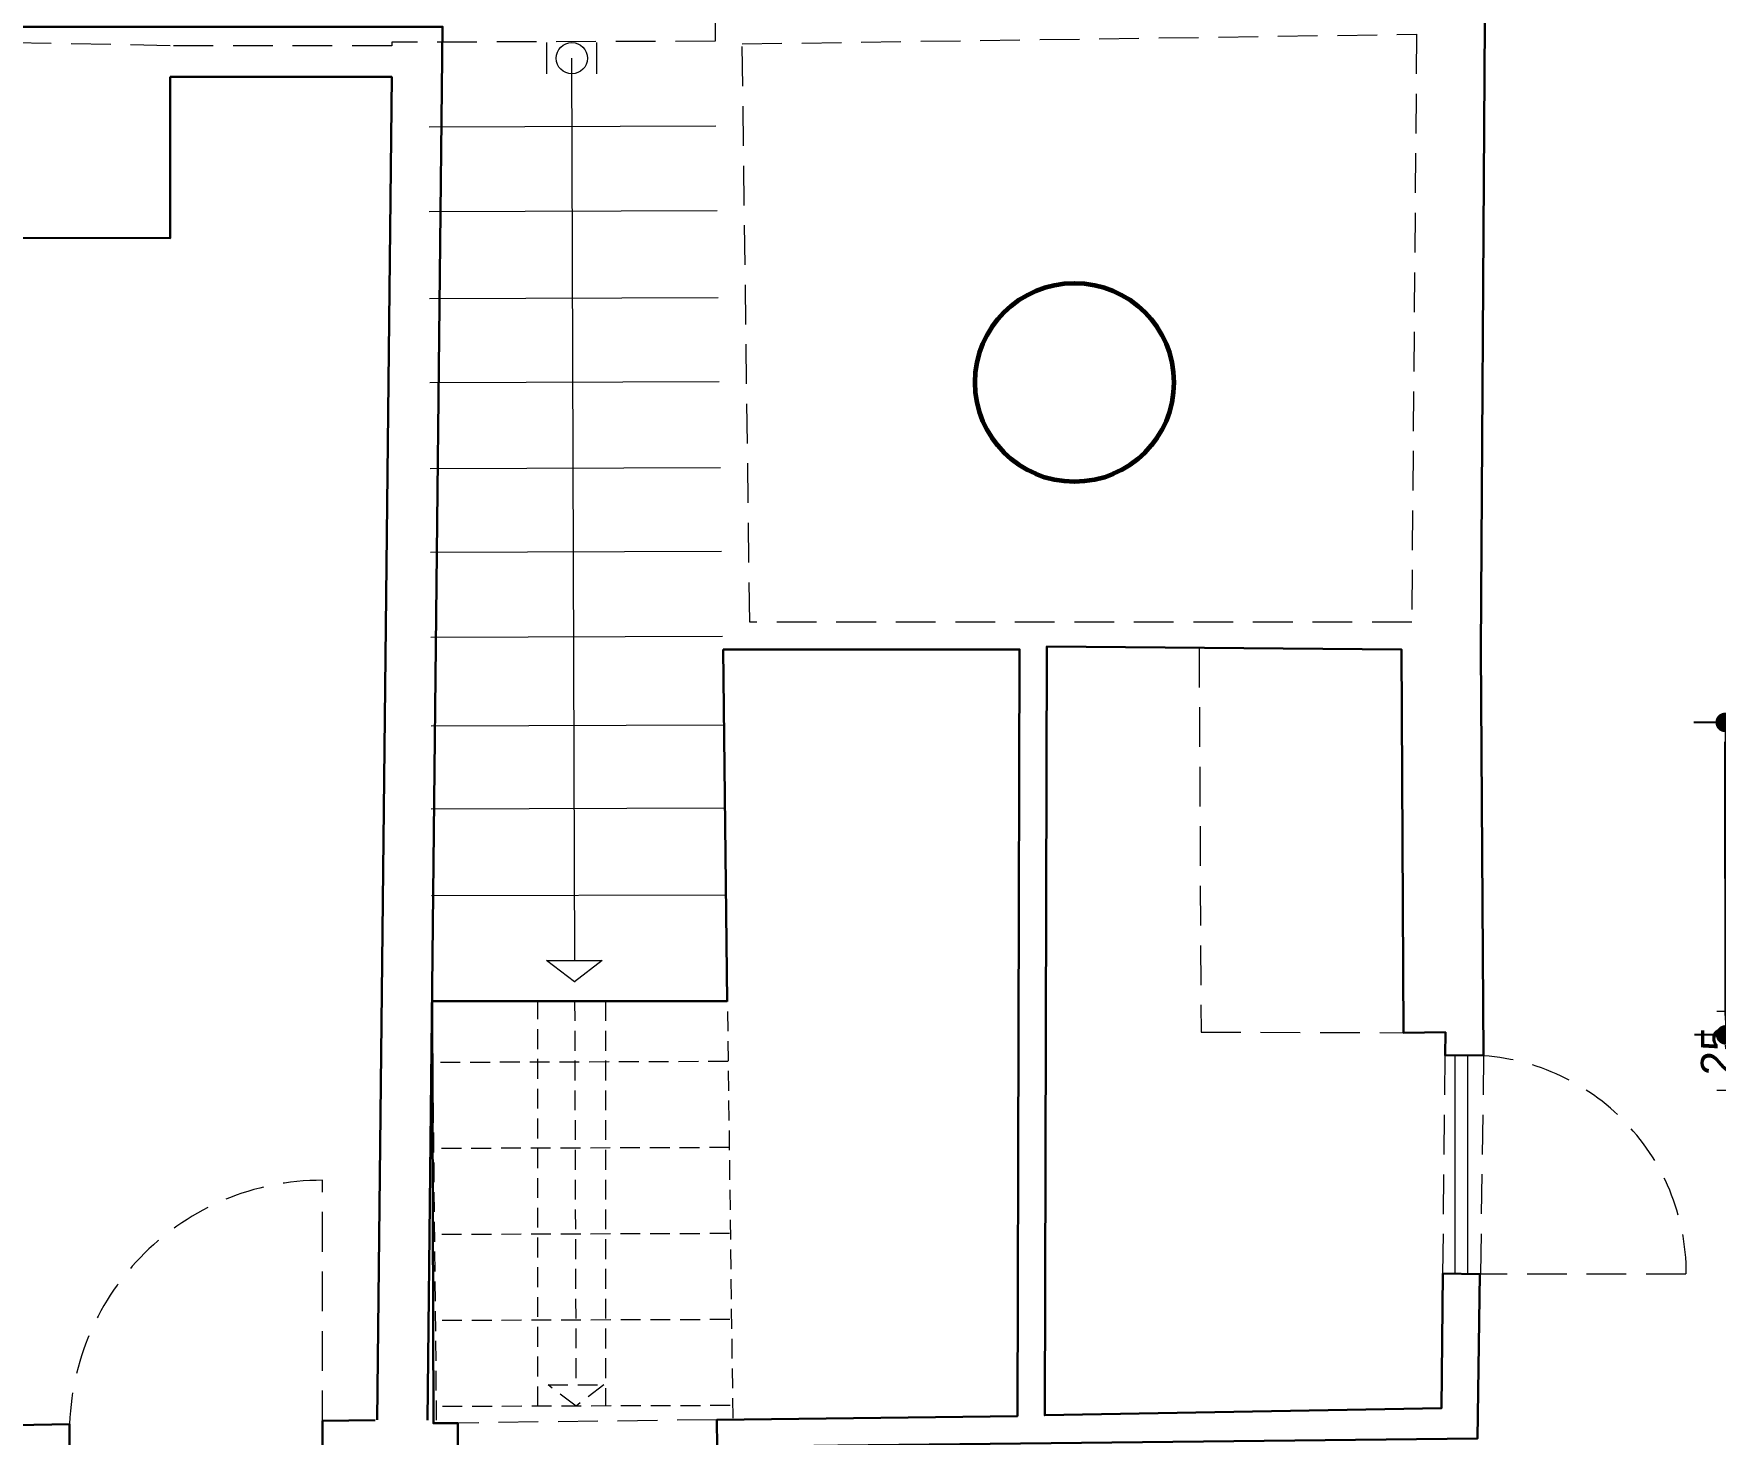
# Model space of a CAD drawing. Header units: centimetres. Extents: x 5488 to 20269, y -31398 to -19684.
# Drawn here: x 11695 to 12233, y -22812 to -22364 of the extents above; entities that cross this region are included whole.
import ezdxf

# ---------------------------------------------------------------- set-up
doc = ezdxf.new("R2010")
doc.units = ezdxf.units.CM
doc.header["$PDMODE"] = 1
doc.linetypes.add('( Hidden )', pattern=[0.375, 0.25, -0.125])
doc.linetypes.add('HIDDEN', pattern=[9.525, 6.35, -3.175])
doc.layers.add('CRC_KONTROL', color=10, linetype='Continuous', lineweight=60, plot=False)
for name, color, linetype, lineweight in [('xxx_Auto_Duvar_Duvar Gorunus 02', 251, 'Continuous', 9), ('xxx_Auto_Duvar_Duvar Plan Kesit', 7, 'Continuous', 30), ('xxx_Auto_Merdiven_Merdiven', 163, 'Continuous', 15), ('xxx_Auto_Tefris_Silik', 252, 'Continuous', 13), ('xxx_Auto_Tefris_Tefris', 32, 'Continuous', 15)]:
    doc.layers.add(name, color=color, linetype=linetype, lineweight=lineweight)
doc.styles.add('AUTOBAN', font='')
doc.styles.get('AUTOBAN').set_extended_font_data('Helvetica Normal Tr')
doc.dimstyles.new('AUTO_DIM_1-50', dxfattribs={"dimtxt": 10, "dimasz": 6.25, "dimexe": 10, "dimexo": 10, "dimgap": 5, "dimtad": 1, "dimdec": 0, "dimzin": 0, "dimdsep": 46, "dimtxsty": 'AUTOBAN', "dimblk": 'DOT', "dimcen": 5, "dimclrd": 256, "dimclre": 256, "dimclrt": 256, "dimadec": 0, "dimazin": 0, "dimtfac": 1, "dimtdec": 0, "dimtix": 1, "dimtofl": 0, "dimtmove": 1, "dimatfit": 3, "dimfxl": 15, "dimfxlon": 1, "dimtolj": 1, "dimtzin": 0, "dimlwd": -1, "dimlwe": -1, "dimarcsym": 0})

# ---------------------------------------------------------------- blocks, each defined once
blk = doc.blocks.new('_DOT')
at = {"color": 0, "linetype": 'ByBlock', "lineweight": 0}
blk.add_line((-0.5, 0), (-1, 0), dxfattribs=at)
at = {"linetype": 'ByBlock', "lineweight": 0, "const_width": 0.5}
blk.add_lwpolyline([(-0.25, 0, 1), (0.25, 0, 1)], format="xyb", close=True, dxfattribs=at)
blk = doc.blocks.new('*D201')
at = {"layer": 'Defpoints', "color": 0, "linetype": '( Hidden )', "ltscale": 30, "transparency": 16777216}
for p in [(12243.82, -22676.83), (12251.58, -22676.83), (12251.58, -22702.2)]:
    blk.add_point(p, dxfattribs=at)
at = {"layer": 'xxx_Auto_Duvar_Duvar Gorunus 02', "ltscale": 30, "transparency": 16777216}
for p, q in [((12243.82, -22670.58), (12243.82, -22664.33)), ((12243.82, -22676.83), (12233.82, -22676.83)), ((12243.82, -22702.2), (12233.82, -22702.2)), ((12243.82, -22708.45), (12243.82, -22714.7))]:
    blk.add_line(p, q, dxfattribs=at)
at = {"layer": 'xxx_Auto_Duvar_Duvar Gorunus 02', "linetype": '( Hidden )', "ltscale": 30, "transparency": 16777216, "xscale": 6.25, "yscale": 6.25, "zscale": 6.25}
for p, rotation in [((12243.82, -22676.83), 270), ((12243.82, -22702.2), 90)]:
    blk.add_blockref('_DOT', p, dxfattribs=dict(at, rotation=rotation))
at = {"layer": 'xxx_Auto_Duvar_Duvar Gorunus 02', "linetype": '( Hidden )', "ltscale": 30, "transparency": 16777216, "insert": (12233.82, -22689.51), "char_height": 10, "attachment_point": 5, "rotation": 90, "style": 'AUTOBAN'}
blk.add_mtext('\\A1;25', dxfattribs=at)
blk = doc.blocks.new('*D202')
at = {"transparency": 16777216}
for p, q in [((12243.67, -22584.34), (12226.54, -22584.37)), ((12236.68, -22678.1), (12236.55, -22590.6)), ((12243.82, -22684.34), (12226.69, -22684.36))]:
    blk.add_line(p, q, dxfattribs=at)
at = {"layer": 'Defpoints', "color": 0, "transparency": 16777216}
for p in [(12236.54, -22584.35), (12253.67, -22584.33), (12253.82, -22684.32)]:
    blk.add_point(p, dxfattribs=at)
at = {"transparency": 16777216, "xscale": 6.25, "yscale": 6.25, "zscale": 6.25}
for p, rotation in [((12236.54, -22584.35), 90.0836130230821), ((12236.69, -22684.35), 270.0836130230821)]:
    blk.add_blockref('_DOT', p, dxfattribs=dict(at, rotation=rotation))
at = {"transparency": 16777216, "insert": (12246.62, -22634.34), "char_height": 10, "attachment_point": 5, "rotation": 270.0836, "style": 'AUTOBAN'}
blk.add_mtext('\\A1;100', dxfattribs=at)

msp = doc.modelspace()

# ---------------------------------------------------------------- linework, layer by layer
at = {"layer": 'CRC_KONTROL'}
msp.add_circle((12028.27, -22475.55), 31.81, dxfattribs=at)
msp.add_circle((12028.27, -22475.55), 31.81, dxfattribs=at)
at = {"layer": 'xxx_Auto_Duvar_Duvar Plan Kesit'}
for points in [[(12160.62, -22209.63), (12158.29, -22561.21), (12159.22, -22690.85), (12146.9, -22690.94), (12146.97, -22683.49), (12133.57, -22683.65), (12132.91, -22561), (12019.47, -22560.05), (12018.77, -22806.1), (12145.79, -22803.78), (12146.21, -22760.74), (12158.05, -22760.91), (12157.28, -22813.51), (11952.58, -22815.77), (11913.94, -22816.27), (11913.83, -22807.52), (12010.02, -22806.32), (12010.71, -22560.99), (11915.86, -22560.99)], [(11821.22, -22807.68), (11826.05, -22361.71), (11220.52, -22361.71)], [(11738.91, -22377.79), (11738.91, -22429.37), (11623.77, -22429.22), (11623.53, -22375.72)], [(11805.14, -22807.51), (11809.79, -22377.79), (11738.91, -22377.79)], [(11915.86, -22560.99), (11917.18, -22673.54)], [(11917.18, -22673.54), (11822.67, -22673.54), (11823.1, -22808.66), (11830.88, -22808.56), (11830.88, -22817.34), (11787.65, -22817.9), (11787.65, -22807.86), (11804.47, -22807.63)]]:
    msp.add_lwpolyline(points, dxfattribs=at)
msp.add_lwpolyline([(11653.99, -22787.52), (11644.8, -22787.52), (11645.22, -22822.97), (11654.51, -22822.97), (11654.5, -22819.1), (11690.15, -22819.16), (11706.65, -22818.94), (11706.65, -22808.94), (11655.33, -22809.89)], close=True, dxfattribs=at)
at = {"layer": 'xxx_Auto_Merdiven_Merdiven'}
for points in [[(11859.45, -22376.82), (11859.45, -22366.82)], [(11875.43, -22376.82), (11875.43, -22366.82)], [(11867.3, -22371.82), (11868.27, -22660.59)], [(11913.53, -22393.57), (11821.71, -22393.87)], [(11913.88, -22420.61), (11821.8, -22420.92)], [(11914.25, -22448.51), (11821.9, -22448.82)], [(11914.6, -22475.35), (11821.99, -22475.66)], [(11914.95, -22502.85), (11822.08, -22503.16)], [(11915.3, -22529.7), (11822.17, -22530.02)], [(11915.66, -22556.85), (11822.26, -22557.16)], [(11916.03, -22585.23), (11822.35, -22585.54)], [(11916.39, -22611.85), (11822.45, -22612.17)], [(11916.71, -22639.59), (11822.53, -22639.9)], [(11868.29, -22667.37), (11868.29, -22667.47)]]:
    msp.add_lwpolyline(points, dxfattribs=at)
msp.add_lwpolyline([(11868.23, -22667.42), (11859.29, -22660.59), (11877.17, -22660.59)], close=True, dxfattribs=at)
at = {"layer": 'xxx_Auto_Merdiven_Merdiven', "linetype": 'HIDDEN'}
for points in [[(11917.1, -22667.3), (11918.92, -22807.46)], [(11856.52, -22803.19), (11856.52, -22673.54)], [(11868.31, -22673.54), (11868.72, -22796.33)], [(11878.15, -22673.54), (11878.15, -22803.12)], [(11822.72, -22677.53), (11824.04, -22808.21)], [(11917.43, -22692.89), (11822.72, -22693.21)], [(11917.79, -22720.42), (11822.81, -22720.73)], [(11917.88, -22747.94), (11822.9, -22748.26)], [(11917.97, -22775.46), (11822.99, -22775.78)], [(11918.07, -22802.99), (11823.08, -22803.31)]]:
    msp.add_lwpolyline(points, dxfattribs=at)
msp.add_lwpolyline([(11868.75, -22803.15), (11859.8, -22796.33), (11877.69, -22796.33)], close=True, dxfattribs=at)
at = {"layer": 'xxx_Auto_Merdiven_Merdiven'}
msp.add_circle((11867.44, -22371.82), 5, dxfattribs=at)
at = {"layer": 'xxx_Auto_Tefris_Silik', "linetype": 'HIDDEN', "ltscale": 2}
for points in [[(11952.51, -22178.37), (11952.51, -22356.78), (11913.25, -22357.34), (11913.25, -22366.37), (11809.79, -22366.72), (11809.79, -22367.79), (11738.91, -22367.79), (11623.64, -22365.72), (11486.11, -22364.23), (11399.12, -22366.8), (11207.9, -22365.38), (11204.9, -22755.71), (11212.1, -22755.71)], [(12136.21, -22552.23), (11924.36, -22552.23), (11921.94, -22367.21), (12137.78, -22364.13), (12136.21, -22552.23)], [(12068.14, -22560.46), (12068.81, -22683.46), (12133.57, -22683.65)], [(12146.21, -22760.74), (12146.9, -22690.94)], [(12146.21, -22760.74), (12146.9, -22690.94)], [(12159.22, -22690.85), (12158.2, -22760.92)], [(12159.22, -22690.85), (12158.2, -22760.92)], [(11913.83, -22807.52), (11823.99, -22808.65)]]:
    msp.add_lwpolyline(points, dxfattribs=at)
for points in [[(12154.09, -22760.83), (12224.09, -22760.83, 0.414214), (12154.09, -22690.83)], [(11787.65, -22810.88), (11787.65, -22730.88, 0.411633), (11706.65, -22810.88)]]:
    msp.add_lwpolyline(points, format="xyb", dxfattribs=at)
at = {"layer": 'xxx_Auto_Tefris_Tefris'}
msp.add_lwpolyline([(12154.09, -22760.83), (12150.09, -22760.83), (12150.09, -22690.83), (12154.09, -22690.83)], close=True, dxfattribs=at)

# ---------------------------------------------------------------- dimensions: what is measured, and where the dimension line sits
dim = msp.add_aligned_dim(p1=(12253.82, -22684.32), p2=(12253.67, -22584.33), distance=17.13, dimstyle='AUTO_DIM_1-50')
dim.commit()
dim.dimension.update_dxf_attribs({"geometry": '*D202', "text_midpoint": (12246.62, -22634.34)})
at = {"layer": 'xxx_Auto_Duvar_Duvar Gorunus 02', "color": 6, "linetype": '( Hidden )', "ltscale": 30}
dim = msp.add_aligned_dim(p1=(12251.58, -22702.2), p2=(12251.58, -22676.83), distance=7.76, dimstyle='AUTO_DIM_1-50', dxfattribs=at)
dim.commit()
dim.dimension.update_dxf_attribs({"geometry": '*D201', "text_midpoint": (12233.82, -22689.51)})

doc.saveas('drawing.dxf')
